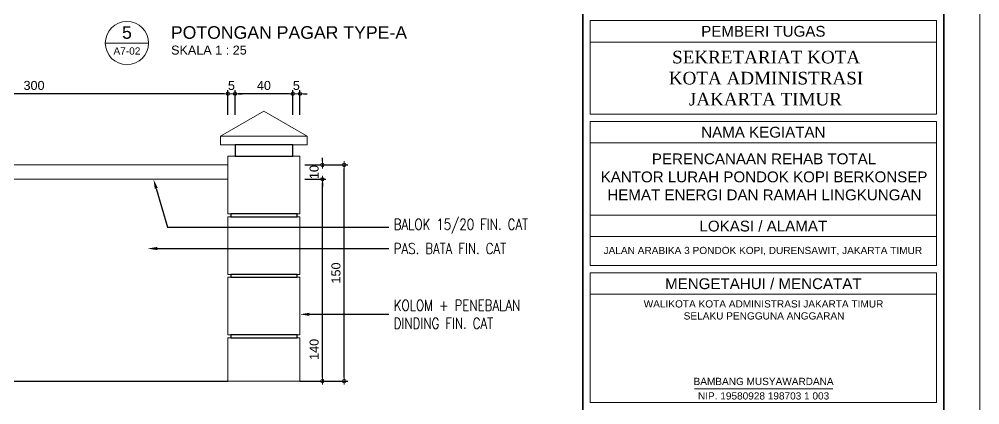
# Model space of a CAD drawing. Header units: millimetres. Extents: x -11 to 1625, y -267 to 195.
# Drawn here: x 884.59 to 911.21, y 86.53 to 97.24 of the extents above; entities that cross this region are included whole.
import ezdxf
from ezdxf import colors
from ezdxf.entities.mleader import LeaderData, LeaderLine
from ezdxf.enums import TextEntityAlignment as Align
from ezdxf.math import Vec2, Vec3

# ---------------------------------------------------------------- set-up
doc = ezdxf.new("R2010")
doc.units = ezdxf.units.MM
for name, color, linetype, lineweight in [('dinding', 5, 'Continuous', 15), ('GRS KOP', 1, 'Continuous', 35), ('kop', 7, 'Continuous', 20), ('not', 7, 'Continuous', 20), ('TEXT KETERANGAN', 7, 'Continuous', 9), ('u', 6, 'Continuous', 20)]:
    doc.layers.add(name, color=color, linetype=linetype, lineweight=lineweight)
doc.styles.add('ATTR', font='romans.shx', dxfattribs={"width": 0.8, "height": 1.735066})
doc.styles.add('BARU', font='complex.shx')
doc.styles.get("Standard").update_dxf_attribs({"font": 'ARIALUNI.TTF'})
doc.dimstyles.new('SK-25', dxfattribs={"dimtxt": 0.25, "dimasz": 0.1, "dimexe": 0.1, "dimexo": 0, "dimgap": 0.1, "dimtad": 1, "dimdec": 0, "dimlfac": 25, "dimzin": 12, "dimdsep": 46, "dimtxsty": 'Standard', "dimblk": 'BULAT', "dimcen": 0.1, "dimclrd": 256, "dimadec": 0, "dimazin": 3, "dimtfac": 1, "dimtdec": 0, "dimtofl": 0, "dimtmove": 0, "dimatfit": 3, "dimldrblk": 'BULAT', "dimfxl": 0, "dimtolj": 1, "dimtzin": 0, "dimarcsym": 0})

# ---------------------------------------------------------------- blocks, each defined once
blk = doc.blocks.new('kop')
at = {"layer": 'GRS KOP'}
for p, q in [((73, 1), (73, 54)), ((83, 1), (83, 54))]:
    blk.add_line(p, q, dxfattribs=at)
blk.add_lwpolyline([(1, 54), (83, 54), (83, 1), (1, 1)], close=True, dxfattribs=at)
at = {"layer": 'kop', "color": 7}
for p, q in [((0, 55), (0, 0)), ((84, 55), (84, 0)), ((84, 55), (84, 0))]:
    blk.add_line(p, q, dxfattribs=at)
at = {"layer": 'kop'}
for p, q in [((73.2, 31.6), (73.2, 34.2)), ((82.8, 34.2), (73.2, 34.2)), ((82.8, 31.6), (82.8, 34.2)), ((82.8, 33.6), (73.2, 33.6)), ((82.8, 31.6), (73.2, 31.6)), ((73.2, 27.4), (73.2, 31.4)), ((82.8, 31.4), (73.2, 31.4)), ((82.8, 27.4), (82.8, 31.4)), ((82.8, 30.8), (73.2, 30.8)), ((82.8, 28.8), (73.2, 28.8)), ((82.8, 28.2), (73.2, 28.2)), ((82.8, 27.4), (73.2, 27.4)), ((73.2, 23.6), (73.2, 27.2)), ((82.8, 27.2), (73.2, 27.2)), ((82.8, 23.6), (82.8, 27.2)), ((82.8, 26.6), (73.2, 26.6)), ((76.089, 23.976), (79.928, 23.976)), ((82.8, 23.6), (73.2, 23.6))]:
    blk.add_line(p, q, dxfattribs=at)
for s, height, p in [('PEMBERI TUGAS', 0.3, (78, 33.9)), ('NAMA KEGIATAN', 0.3, (78, 31.1)), ('LOKASI / ALAMAT', 0.3, (78, 28.5)), ('JALAN ARABIKA 3 PONDOK KOPI, DURENSAWIT, JAKARTA TIMUR', 0.2, (77.986, 27.8)), ('MENGETAHUI / MENCATAT', 0.3, (78, 26.9)), ('BAMBANG MUSYAWARDANA', 0.19926, (78.007, 24.183)), ('NIP. 19580928 198703 1 003', 0.19926, (78.007, 23.78))]:
    blk.add_text(s, height=height, dxfattribs=at).set_placement(p, align=Align.MIDDLE)
at = {"layer": 'kop', "attachment_point": 1, "style": 'BARU'}
for s, insert, char_height in [('\\pi1.4375;{\\fRomantic|b0|i0|c2|p2;SEKRETARIAT KOTA\\P\\pi1.3461;KOTA ADMINISTRASI\\P\\pi1.9027;JAKARTA TIMUR}', (74.033, 33.359), 0.35), ('\\pi0.65609;{\\fArial|b0|i0|c0|p34;WALIKOTA KOTA ADMINISTRASI JAKARTA TIMUR\\P\\pi1.7645;SELAKU PENGGUNA ANGGARAN}', (74.027, 26.434), 0.2)]:
    blk.add_mtext_dynamic_manual_height_columns(s, width=7.94943, gutter_width=1.5, heights=[0], dxfattribs=dict(at, insert=insert, char_height=char_height))
at = {"layer": 'kop', "insert": (73.464, 30.51), "char_height": 0.3, "attachment_point": 1}
blk.add_mtext_dynamic_manual_height_columns('\\pi1.446;PERENCANAAN REHAB TOTAL \\P\\pi0.026798;KANTOR LURAH PONDOK KOPI BERKONSEP \\P\\pi0.21087;HEMAT ENERGI DAN RAMAH LINGKUNGAN', width=9.06362, gutter_width=1.5, heights=[0], dxfattribs=at)
at = {"layer": 'kop', "style": 'BARU', "flags": 4}
for p, height in [((73.8, 5.4), 0.35), ((80.303, 5.382), 0.25), ((73.8, 4.9), 0.35), ((80.303, 4.882), 0.25), ((73.8, 4.4), 0.35), ((80.303, 4.382), 0.25)]:
    blk.add_attdef('-', p, '', height=height, dxfattribs=at)
at = {"layer": 'kop', "flags": 4}
for tag, p in [('AR-00', (78.057, 2.648)), ('00', (81.238, 2.647))]:
    blk.add_attdef(tag, text='', height=0.35, dxfattribs=at).set_placement(p, align=Align.MIDDLE)
blk = doc.blocks.new('Ndtpd')
blk.add_line((0.747, 0), (-0.747, 0))
blk.add_circle((0, 0), 0.747)
at = {"flags": 4}
for tag, height, p in [('NO', 0.5, (0, 0.148)), ('NOLBR', 0.3, (0, -0.398))]:
    blk.add_attdef(tag, text='', height=height, dxfattribs=at).set_placement(p, align=Align.CENTER)
for tag, p, height in [('NDTPD', (1.516, 0.148), 0.5), ('SKALA', (1.523, -0.398), 0.3)]:
    blk.add_attdef(tag, p, '', height=height, dxfattribs=at)
blk = doc.blocks.new('TAMPAK PAGAR B1')
blk.add_lwpolyline([(-6, 0), (6, 0)])
at = {"layer": 'dinding'}
blk.add_line((-6, 6), (6, 6), dxfattribs=at)
for points in [[(-5.8, 6.8), (-7, 7.493), (-8.2, 6.8)], [(5.8, 6.8), (7, 7.493), (8.2, 6.8)], [(-6.002, 6.798), (-6, 6.8)], [(6.002, 6.798), (6, 6.8)], [(-6, 6), (6, 6), (6, 5.6), (-6, 5.6), (-6, 6)]]:
    blk.add_lwpolyline(points, dxfattribs=at)
for points in [[(-8.2, 6.8), (-5.8, 6.8), (-5.8, 6.56), (-8.2, 6.56)], [(8.2, 6.8), (5.8, 6.8), (5.8, 6.56), (8.2, 6.56)], [(-8, 6.24), (-6, 6.24), (-6, 4.64), (-8, 4.64)], [(6, 6.24), (8, 6.24), (8, 4.64), (6, 4.64)], [(-8, 4.56), (-6, 4.56), (-6, 2.96), (-8, 2.96)], [(6, 4.56), (8, 4.56), (8, 2.96), (6, 2.96)], [(-8, 2.88), (-6, 2.88), (-6, 1.28), (-8, 1.28)], [(6, 2.88), (8, 2.88), (8, 1.28), (6, 1.28)], [(-6, 1.2), (-8, 1.2), (-8, 0), (-6, 0)], [(8, 1.2), (6, 1.2), (6, 0), (8, 0)]]:
    blk.add_lwpolyline(points, close=True, dxfattribs=at)
at = {"layer": 'dinding', "lineweight": -3}
for points in [[(-6.2, 6.56), (-7.8, 6.56), (-7.8, 6.24), (-6.2, 6.24)], [(7.8, 6.56), (6.2, 6.56), (6.2, 6.24), (7.8, 6.24)], [(-6.08, 4.64), (-7.92, 4.64), (-7.92, 4.56), (-6.08, 4.56)], [(7.92, 4.64), (6.08, 4.64), (6.08, 4.56), (7.92, 4.56)], [(-6.08, 2.96), (-7.92, 2.96), (-7.92, 2.88), (-6.08, 2.88)], [(7.92, 2.96), (6.08, 2.96), (6.08, 2.88), (7.92, 2.88)], [(-6.08, 1.28), (-7.92, 1.28), (-7.92, 1.2), (-6.08, 1.2)], [(7.92, 1.28), (6.08, 1.28), (6.08, 1.2), (7.92, 1.2)]]:
    blk.add_lwpolyline(points, close=True, dxfattribs=at)
blk = doc.blocks.new('BULAT')
for p, q in [((-1, 0), (1, 0)), ((0, -1), (0, 1))]:
    blk.add_line(p, q)
blk.add_circle((0, 0), 0.5)
blk = doc.blocks.new('*D820')
at = {"layer": 'Defpoints', "color": 0}
for p in [(892.505, 93.192), (892.505, 92.792), (892.99, 92.792)]:
    blk.add_point(p, dxfattribs=at)
at = {"layer": 'u', "lineweight": -2}
for p, q in [((892.99, 93.292), (892.99, 93.392)), ((892.99, 92.692), (892.99, 92.592))]:
    blk.add_line(p, q, dxfattribs=at)
at = {"layer": 'u', "color": 0, "lineweight": -2}
for p, q in [((892.505, 93.192), (893.09, 93.192)), ((892.505, 92.792), (893.09, 92.792))]:
    blk.add_line(p, q, dxfattribs=at)
at = {"layer": 'u', "lineweight": -2, "xscale": 0.1, "yscale": 0.1, "zscale": 0.1}
for p, rotation in [((892.99, 93.192), 270), ((892.99, 92.792), 90)]:
    blk.add_blockref('BULAT', p, dxfattribs=dict(at, rotation=rotation))
at = {"layer": 'u', "color": 0, "insert": (892.762, 92.992), "char_height": 0.25, "attachment_point": 5, "rotation": 90}
blk.add_mtext('\\A1;10', dxfattribs=at)
blk = doc.blocks.new('*D818')
at = {"layer": 'Defpoints', "color": 0}
for p in [(892.505, 92.792), (892.99, 92.792), (892.505, 87.192)]:
    blk.add_point(p, dxfattribs=at)
at = {"layer": 'u', "color": 0, "lineweight": -2}
for p, q in [((892.505, 92.792), (893.09, 92.792)), ((892.505, 87.192), (893.09, 87.192))]:
    blk.add_line(p, q, dxfattribs=at)
at = {"layer": 'u', "lineweight": -2}
blk.add_line((892.99, 87.292), (892.99, 92.692), dxfattribs=at)
at = {"layer": 'u', "lineweight": -2, "xscale": 0.1, "yscale": 0.1, "zscale": 0.1}
for p, rotation in [((892.99, 92.792), 90), ((892.99, 87.192), 270)]:
    blk.add_blockref('BULAT', p, dxfattribs=dict(at, rotation=rotation))
at = {"layer": 'u', "color": 0, "insert": (892.762, 88.072), "char_height": 0.25, "attachment_point": 5, "rotation": 90}
blk.add_mtext('\\A1;140', dxfattribs=at)
blk = doc.blocks.new('*D819')
at = {"layer": 'Defpoints', "color": 0}
for p in [(892.505, 93.192), (893.596, 93.192), (892.369, 87.192)]:
    blk.add_point(p, dxfattribs=at)
at = {"layer": 'u', "color": 0, "lineweight": -2}
for p, q in [((892.505, 93.192), (893.696, 93.192)), ((892.369, 87.192), (893.696, 87.192))]:
    blk.add_line(p, q, dxfattribs=at)
at = {"layer": 'u', "lineweight": -2}
blk.add_line((893.596, 87.292), (893.596, 93.092), dxfattribs=at)
at = {"layer": 'u', "lineweight": -2, "xscale": 0.1, "yscale": 0.1, "zscale": 0.1}
for p, rotation in [((893.596, 93.192), 90), ((893.596, 87.192), 270)]:
    blk.add_blockref('BULAT', p, dxfattribs=dict(at, rotation=rotation))
at = {"layer": 'u', "color": 0, "insert": (893.368, 90.192), "char_height": 0.25, "attachment_point": 5, "rotation": 90}
blk.add_mtext('\\A1;150', dxfattribs=at)
blk = doc.blocks.new('*D844')
at = {"layer": 'Defpoints', "color": 0}
for p in [(890.369, 95.168), (890.369, 94.583), (890.569, 94.583)]:
    blk.add_point(p, dxfattribs=at)
at = {"layer": 'u', "lineweight": -2}
for p, q in [((890.269, 95.168), (890.169, 95.168)), ((890.669, 95.168), (890.769, 95.168))]:
    blk.add_line(p, q, dxfattribs=at)
at = {"layer": 'u', "color": 0, "lineweight": -2}
for p, q in [((890.369, 94.583), (890.369, 95.268)), ((890.569, 94.583), (890.569, 95.268))]:
    blk.add_line(p, q, dxfattribs=at)
at = {"layer": 'u', "lineweight": -2, "xscale": 0.1, "yscale": 0.1, "zscale": 0.1}
blk.add_blockref('BULAT', (890.369, 95.168), dxfattribs=at)
at = {"layer": 'u', "lineweight": -2, "xscale": 0.1, "yscale": 0.1, "zscale": 0.1, "rotation": 180}
blk.add_blockref('BULAT', (890.569, 95.168), dxfattribs=at)
at = {"layer": 'u', "color": 0, "insert": (890.469, 95.395), "char_height": 0.25, "attachment_point": 5}
blk.add_mtext('\\A1;5', dxfattribs=at)
blk = doc.blocks.new('*D845')
at = {"layer": 'Defpoints', "color": 0}
for p in [(892.369, 95.168), (892.169, 94.583), (892.369, 94.583)]:
    blk.add_point(p, dxfattribs=at)
at = {"layer": 'u', "lineweight": -2}
for p, q in [((892.069, 95.168), (891.969, 95.168)), ((892.469, 95.168), (892.569, 95.168))]:
    blk.add_line(p, q, dxfattribs=at)
at = {"layer": 'u', "color": 0, "lineweight": -2}
for p, q in [((892.169, 94.583), (892.169, 95.268)), ((892.369, 94.583), (892.369, 95.268))]:
    blk.add_line(p, q, dxfattribs=at)
at = {"layer": 'u', "lineweight": -2, "xscale": 0.1, "yscale": 0.1, "zscale": 0.1}
blk.add_blockref('BULAT', (892.169, 95.168), dxfattribs=at)
at = {"layer": 'u', "lineweight": -2, "xscale": 0.1, "yscale": 0.1, "zscale": 0.1, "rotation": 180}
blk.add_blockref('BULAT', (892.369, 95.168), dxfattribs=at)
at = {"layer": 'u', "color": 0, "insert": (892.269, 95.395), "char_height": 0.25, "attachment_point": 5}
blk.add_mtext('\\A1;5', dxfattribs=at)
blk = doc.blocks.new('*D846')
at = {"layer": 'Defpoints', "color": 0}
for p in [(890.569, 95.168), (890.569, 94.583), (892.169, 94.583)]:
    blk.add_point(p, dxfattribs=at)
at = {"layer": 'u', "color": 0, "lineweight": -2}
for p, q in [((890.569, 94.583), (890.569, 95.268)), ((892.169, 94.583), (892.169, 95.268))]:
    blk.add_line(p, q, dxfattribs=at)
at = {"layer": 'u', "lineweight": -2}
blk.add_line((892.069, 95.168), (890.669, 95.168), dxfattribs=at)
at = {"layer": 'u', "lineweight": -2, "xscale": 0.1, "yscale": 0.1, "zscale": 0.1, "rotation": 180}
blk.add_blockref('BULAT', (890.569, 95.168), dxfattribs=at)
at = {"layer": 'u', "lineweight": -2, "xscale": 0.1, "yscale": 0.1, "zscale": 0.1}
blk.add_blockref('BULAT', (892.169, 95.168), dxfattribs=at)
at = {"layer": 'u', "color": 0, "insert": (891.369, 95.396), "char_height": 0.25, "attachment_point": 5}
blk.add_mtext('\\A1;40', dxfattribs=at)
blk = doc.blocks.new('*D847')
at = {"layer": 'Defpoints', "color": 0}
for p in [(878.369, 95.168), (878.369, 94.583), (890.369, 94.583)]:
    blk.add_point(p, dxfattribs=at)
at = {"layer": 'u', "color": 0, "lineweight": -2}
for p, q in [((878.369, 94.583), (878.369, 95.268)), ((890.369, 94.583), (890.369, 95.268))]:
    blk.add_line(p, q, dxfattribs=at)
at = {"layer": 'u', "lineweight": -2}
blk.add_line((890.269, 95.168), (878.469, 95.168), dxfattribs=at)
at = {"layer": 'u', "lineweight": -2, "xscale": 0.1, "yscale": 0.1, "zscale": 0.1, "rotation": 180}
blk.add_blockref('BULAT', (878.369, 95.168), dxfattribs=at)
at = {"layer": 'u', "lineweight": -2, "xscale": 0.1, "yscale": 0.1, "zscale": 0.1}
blk.add_blockref('BULAT', (890.369, 95.168), dxfattribs=at)
at = {"layer": 'u', "color": 0, "insert": (884.997, 95.396), "char_height": 0.25, "attachment_point": 5}
blk.add_mtext('\\A1;300', dxfattribs=at)

msp = doc.modelspace()

# ---------------------------------------------------------------- block references
msp.add_blockref('TAMPAK PAGAR B1', (884.368982, 87.1922722))
at = {"layer": 'kop'}
for p in [(827.2141618, 63), (911.2141622, 63.0000005)]:
    msp.add_blockref('kop', p, dxfattribs=at)
at = {"layer": 'not'}
ref = msp.add_blockref('Ndtpd', (887.5727941, 96.5737391), dxfattribs=dict(at, xscale=0.803212851405533, yscale=0.8032128514056467, zscale=0.8032128514056226))
ref.add_attrib('NO', '5', dxfattribs={"layer": '0', "height": 0.35, "flags": 4}).set_placement((887.5724669, 96.692265), align=Align.CENTER)
ref.add_attrib('NDTPD', 'POTONGAN PAGAR TYPE-A', (888.7904788, 96.692265), dxfattribs={"layer": '0', "height": 0.35, "flags": 4})
ref.add_attrib('NOLBR', 'A7-02', dxfattribs={"layer": '0', "height": 0.2, "flags": 4}).set_placement((887.5724669, 96.2537692), align=Align.CENTER)
ref.add_attrib('SKALA', 'SKALA 1 : 25', (888.7962788, 96.2537692), dxfattribs={"layer": '0', "height": 0.25, "flags": 4})

# ---------------------------------------------------------------- dimensions: what is measured, and where the dimension line sits
at = {"layer": 'u'}
for base, p1, p2, angle, picture, middle in [((878.368982, 95.1682619), (890.368982, 94.5833746), (878.368982, 94.5833746), 180, '*D847', (884.9971265, 95.1682619)), ((892.9901563, 92.7922722), (892.5045294, 93.1922722), (892.5045294, 92.7922722), 90, '*D820', (892.9901563, 92.9922722)), ((892.9901563, 92.7922722), (892.5045294, 87.1922722), (892.5045294, 92.7922722), 270, '*D818', (892.9901563, 88.0722722))]:
    dim = msp.add_linear_dim(base=base, p1=p1, p2=p2, angle=angle, dimstyle='SK-25', dxfattribs=at)
    dim.commit()
    dim.dimension.update_dxf_attribs({"geometry": picture, "text_midpoint": middle, "dimtype": 160})
for base, p1, p2, picture, middle in [((890.368982, 95.1682619), (890.568982, 94.5833746), (890.368982, 94.5833746), '*D844', (890.468982, 95.1682619)), ((892.368982, 95.1682619), (892.168982, 94.5833746), (892.368982, 94.5833746), '*D845', (892.268982, 95.1682619))]:
    dim = msp.add_linear_dim(base=base, p1=p1, p2=p2, dimstyle='SK-25', dxfattribs=at)
    dim.commit()
    dim.dimension.update_dxf_attribs({"geometry": picture, "text_midpoint": middle, "dimtype": 160})
dim = msp.add_linear_dim(base=(890.568982, 95.1682619), p1=(892.168982, 94.5833746), p2=(890.568982, 94.5833746), dimstyle='SK-25', dxfattribs=at)
dim.commit()
dim.dimension.update_dxf_attribs({"geometry": '*D846', "text_midpoint": (891.368982, 95.3959904)})
dim = msp.add_linear_dim(base=(893.5957876, 93.1922722), p1=(892.368982, 87.1922722), p2=(892.5045294, 93.1922722), angle=90, dimstyle='SK-25', dxfattribs=at)
dim.commit()
dim.dimension.update_dxf_attribs({"geometry": '*D819', "text_midpoint": (893.3680591, 90.1922722)})

# ---------------------------------------------------------------- leaders
at = {"layer": 'TEXT KETERANGAN'}
ml = msp.add_multileader_mtext('Standard', dxfattribs=at)
ml.set_content('{\\C90;BALOK 15/20 FIN. CAT}', color=256, style='ATTR')
ml.set_leader_properties()
ml.build(insert=Vec2(0, 0))
ml.multileader.update_dxf_attribs({"text_left_attachment_type": 2, "text_right_attachment_type": 2, "dogleg_length": 2.367, "arrow_head_size": 0.2637542})
ctx = ml.context
ctx.base_point, ctx.char_height, ctx.arrow_head_size, ctx.landing_gap_size, ctx.plane_origin = Vec3(894.8350244, 91.4637679), 0.3, 0.2637542, 0.1318771, Vec3(895.8000125, 92.3679023)
ctx.left_attachment, ctx.right_attachment = 2, 2
notes = []
notes.append((ctx, [(0, (1, 1, 0), (888.7007334, 91.4637679), (1, 0), 6.134291, [(0, [(888.3101122, 92.7922722)], 0, [])])]))
ctx.mtext.insert, ctx.mtext.flow_direction = Vec3(894.9669015, 91.6923393), 5
ml = msp.add_multileader_mtext('Standard', dxfattribs=at)
ml.set_content('{\\C90;PAS. BATA FIN. CAT}', color=256, style='ATTR')
ml.set_leader_properties()
ml.build(insert=Vec2(0, 0))
ml.multileader.update_dxf_attribs({"text_left_attachment_type": 2, "text_right_attachment_type": 2, "dogleg_length": 2.367, "arrow_head_size": 0.2637542})
ctx = ml.context
ctx.base_point, ctx.char_height, ctx.arrow_head_size, ctx.landing_gap_size, ctx.plane_origin = Vec3(894.8350244, 90.8701866), 0.3, 0.2637542, 0.1318771, Vec3(895.8000125, 91.774321)
ctx.left_attachment, ctx.right_attachment = 2, 2
notes.append((ctx, [(0, (1, 1, 0), (892.2467427, 90.8701866), (1, 0), 2.5882816, [(0, [(888.1473519, 90.8701866)], 0, [])])]))
ctx.mtext.insert, ctx.mtext.flow_direction = Vec3(894.9669015, 91.0201866), 5
ml = msp.add_multileader_mtext('Standard', dxfattribs=at)
ml.set_content('{\\C90;KOLOM + PENEBALAN \\PDINDING FIN. CAT}', color=256, style='ATTR')
ml.set_leader_properties()
ml.build(insert=Vec2(0, 0))
ml.multileader.update_dxf_attribs({"text_left_attachment_type": 2, "text_right_attachment_type": 2, "dogleg_length": 2.367, "arrow_head_size": 0.2637542})
ctx = ml.context
ctx.base_point, ctx.char_height, ctx.arrow_head_size, ctx.landing_gap_size, ctx.plane_origin = Vec3(894.8350244, 89.044263), 0.3, 0.2637542, 0.1318771, Vec3(897.5768346, 93.1048798)
ctx.left_attachment, ctx.right_attachment = 2, 2
notes.append((ctx, [(0, (1, 1, 0), (893.4850339, 89.044263), (1, 0), 1.3499905, [(0, [(892.368982, 89.044263)], 0, [])])]))
ctx.mtext.insert, ctx.mtext.flow_direction = Vec3(894.9669015, 89.444263), 5
for ctx, leaders in notes:
    for number, flags, end, landing, length, lines in leaders:
        leader = LeaderData()
        leader.index, (leader.has_last_leader_line, leader.has_dogleg_vector, leader.attachment_direction) = number, flags
        leader.last_leader_point, leader.dogleg_vector, leader.dogleg_length = Vec3(end), Vec3(landing), length
        for number, points, colour, breaks in lines:
            line = LeaderLine()
            line.index, line.vertices, line.color, line.breaks = number, Vec3.list(points), colors.encode_raw_color(colour), breaks
            leader.lines.append(line)
        ctx.leaders.append(leader)

doc.saveas('drawing.dxf')
